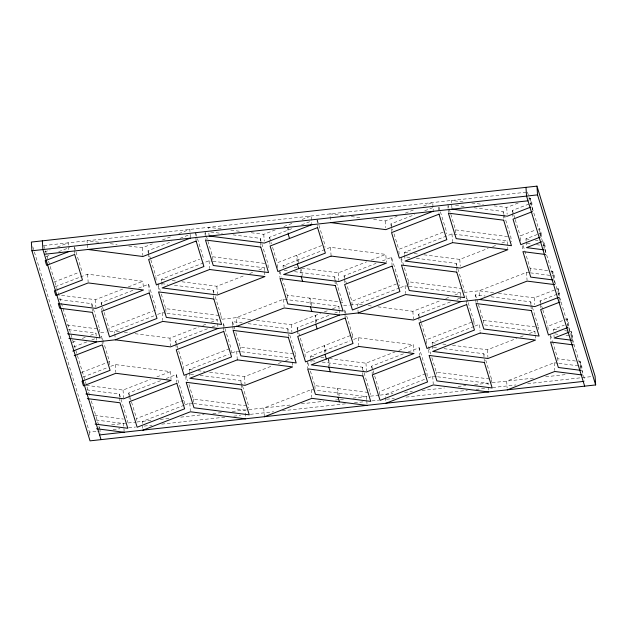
<?xml version="1.0" encoding="UTF-8"?>
<svg xmlns="http://www.w3.org/2000/svg" width="627" height="627" viewBox="0 0 627 627"><rect width="100%" height="100%" fill="white"/><g stroke="black" fill="none" stroke-linecap="round" stroke-linejoin="round"><path stroke-width="0.47" stroke-dasharray="3.13 2.35" d="M44.611 251.991L50.097 249.867M57.402 247.03L68.359 242.782L68.805 249.57M46.03 256.631L50.56 254.875M58.703 251.709L69.566 247.493M53.828 282.119L78.265 272.635M128.747 246.043L142.329 247.775L152.377 243.879M162.417 239.976L170.638 236.787M178.86 233.605L189.816 229.349L190.326 237.108M55.239 286.758L79.527 277.33M80.428 276.985L87.623 274.187L142.901 281.257L143.348 288.044M148.191 252.673L148.058 250.737L171.806 241.52M180.027 238.331L190.075 234.435M61.587 295.356L95.414 299.682L124.64 288.342M128.292 286.923L142.901 281.257M156.107 280.104L155.857 276.225L199.692 259.217M251.176 232.735L263.787 234.341L275.661 229.741M283.874 226.551L292.096 223.361M302.143 219.458L311.274 215.915L311.784 223.674M101.276 304.581L101.151 302.637L134.029 289.886M138.591 288.114L148.638 284.211L156.429 309.707L153.693 310.765M161.719 281.123L161.586 279.187L209.081 260.761L211.989 261.13M269.963 244.091L269.516 237.304L293.475 228.009M301.618 224.85L311.58 220.986M72.246 342.373L75.898 340.955M82.294 338.47L85.946 337.06M90.507 335.288L95.994 333.156L96.182 336.072M109.129 331.04L108.941 328.133L152.776 311.117M181.955 281.789L216.871 286.249L245.181 275.261M249.75 273.49L253.402 272.071M258.88 269.947L264.359 267.823L264.555 270.731M277.636 267.643L277.314 262.791L322.09 245.423M373.606 219.426L385.244 220.916L397.118 216.307M405.332 213.117L413.554 209.927M423.601 206.024L432.732 202.482L433.241 210.241M73.665 347.005L87.239 341.739M91.769 339.983L95.39 338.58M153.944 315.851L114.678 331.095L110.007 331.605M157.596 314.433L162.166 312.661L166.045 313.155M283.177 267.698L283.043 265.754L330.539 247.328L385.817 254.39L386.326 262.149M391.491 231.629L390.982 223.87L414.721 214.653M424.769 210.758L432.991 207.568M81.455 372.501L109.521 361.607L103.674 342.491M135.04 333.697L169.956 338.157L199.182 326.816M202.834 325.397L207.404 323.626M211.056 322.207L217.451 319.723L217.64 322.639M301.603 268.129L338.329 272.816L366.638 261.827M371.208 260.056L385.817 254.39M399.093 254.209L398.772 249.366L443.524 231.998M494.092 205.868L506.702 207.482L518.576 202.874M528.624 198.971L530.45 198.265L531.861 202.897L532.37 210.664M82.874 377.133L107.154 367.712M110.752 366.317L115.25 364.569L170.536 371.631L171.046 379.39M175.819 343.055L175.693 341.112L208.572 328.352M212.224 326.941L216.793 325.162M339.097 309.205L338.909 306.289L283.623 299.228L236.136 317.662L222.123 319.206M344.513 282.565L344.066 275.778L376.028 263.371M382.423 260.895L391.554 257.344L399.344 282.84L399.54 285.747M404.634 254.264L404.509 252.32L451.996 233.895L507.274 240.956L507.792 248.715M512.565 212.381L512.439 210.437L529.212 203.932M530.097 203.587L531.861 202.897M86.322 385.37L123.049 390.057L150.441 379.429M156.836 376.945L170.536 371.631M183.68 369.515L183.484 366.607L230.979 348.173L223.181 322.686L223.439 326.565M256.498 320.264L291.414 324.723L320.64 313.382M324.292 311.964L328.861 310.193M332.514 308.774L338.909 306.289M396.609 283.906L351.857 301.266L346.849 284.877M423.899 254.797L459.787 259.382L488.096 248.402M492.665 246.623L496.318 245.212M501.796 243.08L507.274 240.956M520.551 240.784L520.23 235.932L535.239 230.101M128.903 394.955L128.778 393.019L161.656 380.26M166.226 378.489L176.265 374.593L184.064 400.081L184.314 403.96M189.346 371.505L189.221 369.562L228.487 354.326M232.147 352.907L236.708 351.136L240.588 351.629M297.276 329.622L297.151 327.678L329.253 315.224M334.685 313.116L337.397 312.066M399.603 287.926L357.594 304.228L350.117 305.051M400.512 287.574L405.081 285.794L407.989 286.171M526.092 240.831L525.967 238.887L538.405 234.059M539.298 233.714L541.077 233.025L539.659 228.393L540.168 236.152M136.702 420.451L136.576 418.507L184.064 400.081M209.59 372.164L244.506 376.623L272.816 365.643M278.294 363.511L281.946 362.1M285.598 360.682L291.994 358.197L292.182 361.105M305.2 357.053L304.941 353.173L352.437 334.747L344.638 309.252L344.897 313.132M377.956 306.83L412.872 311.29L441.189 300.302M445.75 298.53L449.402 297.112M454.888 294.988L460.367 292.864L460.555 295.772M184.314 405.167L142.305 421.469L142.752 428.257M185.231 404.815L189.793 403.043L192.708 403.412M310.804 358.072L310.678 356.128L350.07 340.845M353.667 339.45L358.166 337.702L413.452 344.764L413.898 351.559M418.734 316.188L418.609 314.252L450.57 301.846M456.965 299.361L459.709 298.303M529.4 272.729L526.539 272.369L479.052 290.795L465.038 292.347M329.238 358.503L365.964 363.198L395.182 351.857M398.835 350.438L413.452 344.764M426.658 343.62L426.399 339.74L473.894 321.314L468.048 302.19M498.449 293.271L534.329 297.856L558.077 288.639L559.496 293.279L560.005 301.038M366.732 399.579L366.536 396.672L311.251 389.61L263.763 408.036L264.273 415.795M371.827 368.096L371.693 366.152L404.572 353.393M408.224 351.974L419.189 347.726L426.979 373.214L427.3 378.065M432.262 344.638L432.136 342.703L474.145 326.401M475.062 326.04L479.624 324.269L480.07 331.064M540.513 307.606L540.066 300.819L556.847 294.306M557.732 293.961L559.496 293.279M379.68 394.555L379.492 391.648L426.979 373.214M452.506 345.305L487.422 349.764L516.64 338.423M520.3 337.005L523.953 335.586M529.431 333.462L534.909 331.33L535.097 334.246M548.116 330.186L547.857 326.306L564.637 319.794M565.523 319.457L567.286 318.767L568.705 323.407L569.214 331.166M424.495 379.366L385.221 394.602L385.354 396.546M428.147 377.948L432.716 376.176L436.596 376.67M553.719 331.205L553.594 329.269L564.261 325.131M557.983 363.229L554.174 362.743L506.679 381.169L507.125 387.964M43.788 245.565L527.417 192.081M100.665 332.639L106.269 332.02M343.58 305.78L349.184 305.153M111.661 424.792L127.226 423.068M128.198 422.959L135.988 422.096M136.96 421.995L151.554 420.38M160.316 419.408L171.014 418.225M180.748 417.151L204.104 414.565M212.859 413.601L222.593 412.519M232.319 411.445L247.892 409.721M248.864 409.619L290.709 404.987M301.415 403.804L323.791 401.327M335.469 400.034L339.364 399.611M340.336 399.501L344.231 399.07M352.985 398.098L369.53 396.272M370.502 396.162L379.264 395.198M380.236 395.088L392.886 393.685M404.564 392.4L412.347 391.538M422.081 390.456L444.457 387.988M458.086 386.475L465.869 385.613M474.623 384.649L491.168 382.815M492.14 382.713L533.985 378.081M545.662 376.788L567.074 374.421M32.784 246.74L89.457 432.128L96.785 431.313M97.702 431.211L100.453 430.914L100.641 433.821M113.103 429.511L119.914 428.758M128.668 427.786L135.479 427.034M144.241 426.07L152.024 425.208M161.758 424.134L225.007 417.135M233.769 416.163L240.58 415.411M250.306 414.337L273.662 411.751M282.424 410.787L346.645 403.686M354.427 402.824L363.19 401.852M371.944 400.888L378.763 400.128M386.545 399.274L394.328 398.411M406.006 397.118L467.311 390.339M476.073 389.367L485.8 388.293M492.61 387.541L515.966 384.954M527.644 383.669L591.41 376.615M463.055 201.902L451.416 200.421L451.926 208.18M471.786 203.023L483.425 204.504M455.57 205.397L464.301 206.518M473.996 207.756L503.089 211.471L510.887 236.967L511.209 241.81M343.541 215.586L329.959 213.846L330.468 221.613M351.3 216.574L361.967 217.937M449.198 208.963L455.602 229.897L508.944 236.716M525.967 238.887L530.591 239.483M535.223 240.07L537.997 240.431M527.064 243.488L531.774 244.083M536.493 244.687L542.143 245.408M543.084 245.533L544.973 245.768L545.419 252.563M221.112 228.894L208.501 227.28L208.626 229.223M230.807 230.133L239.538 231.245M404.509 252.32L410.324 253.065M414.204 253.559L419.055 254.178M523.192 245.612L530.152 268.372L549.934 270.903M550.882 271.021L552.763 271.264L554.182 275.896L554.691 283.655M210.711 232.021L222.35 233.503M233.017 234.866L260.174 238.338L261.569 242.892M406.719 257.054L410.599 257.556M416.414 258.3L456.182 263.379L457.569 267.933M530.356 272.855L551.321 275.535M552.277 275.653L554.182 275.896M98.682 242.202L87.043 240.713L87.239 243.621M110.321 243.691L117.108 244.554M206.283 235.823L212.686 256.764L266.028 263.583M283.043 265.754L287.675 266.342M294.157 267.173L296.932 267.525M401.178 257.227L408.686 281.805L462.036 288.624M493.598 292.652L479.052 290.795L479.498 297.582M212.961 261.255L264.359 267.823M284.149 270.347L288.859 270.95M294.518 271.671L334.724 276.813L336.111 281.358M408.961 286.296L460.367 292.864M475.948 302.551L475.438 294.784L485.141 296.022M490.957 296.767L530.724 301.853L532.119 306.399M161.586 279.187L166.437 279.807M172.26 280.551L176.14 281.045M281.946 277.941L287.229 295.239L342.514 302.3L342.703 305.208M362.445 304.847L357.594 304.228L357.719 306.164M368.261 305.592L372.14 306.086M476.833 299.338L483.237 320.279L538.515 327.341L538.773 331.221M553.594 329.269L559.151 329.974M564.708 330.688L568.407 331.158M569.332 331.275L571.181 331.511L572.6 336.15L573.047 342.938M161.86 283.678L167.675 284.415M174.471 285.285L213.266 290.238L214.097 292.974M484.475 324.888L534.909 331.33M554.699 333.862L559.409 334.465M566.009 335.304L569.778 335.79M570.719 335.907L572.6 336.15M161.319 294.102L165.771 308.672L221.057 315.734L221.245 318.641M250.682 319.519L236.136 317.662L236.645 325.421M432.136 342.703L436.988 343.322M442.803 344.058L446.683 344.56M552.489 341.456L557.779 358.754L577.569 361.277M578.509 361.403L580.398 361.638L581.809 366.278L582.193 372.093M59.142 299.502L91.808 303.672L93.196 308.225M167.017 313.281L217.451 319.723M232.782 325.531L232.523 321.651L242.226 322.889M248.041 323.634L287.809 328.713L288.639 331.448M433.375 347.311L438.226 347.93M444.049 348.675L483.809 353.753L484.647 356.489M558.939 363.354L578.956 365.909M579.904 366.035L581.809 366.278M66.932 324.99L99.599 329.167L99.787 332.075M119.522 331.714L114.678 331.095L114.804 333.031M124.373 332.334L130.197 333.07M235.862 332.576L240.321 347.146L295.599 354.208L295.795 357.116M310.678 356.128L314.378 356.606M320.859 357.429L324.567 357.907M431.87 357.617L436.321 372.179L491.607 379.249L491.795 382.156M68.351 329.63L95.994 333.156M241.56 351.755L291.994 358.197M311.784 360.729L316.494 361.324M322.145 362.053L362.351 367.187L363.746 371.74M437.56 376.796L487.994 383.238L488.19 386.146M189.221 369.562L194.072 370.181M197.952 370.682L204.739 371.545M310.412 371.051L314.864 385.613L370.149 392.674L370.275 394.618M190.459 374.178L194.339 374.672M200.162 375.416L240.893 380.62L242.288 385.174M188.954 384.484L193.406 399.046L245.776 405.74M86.769 389.876L119.436 394.054L127.226 419.541L127.422 422.449M193.672 403.537L245.079 410.105L245.588 417.864M94.559 415.372L123.386 419.055M95.978 420.004L123.621 423.538L124.13 431.298M544.973 245.768L543.554 241.136L544.064 248.895M527.409 192.042L584.082 377.423L584.34 381.302M512.439 210.437L513.552 214.081M513.827 214.99L514.939 218.635M515.222 219.544L520.23 235.932M540.066 300.819L542.574 309.009M542.849 309.918L547.857 326.306M550.545 335.077L552.215 340.539M532.394 307.308L538.515 327.341M447.811 204.41L448.924 208.054M475.438 294.784L476.551 298.428M439.025 207.263L440.138 210.907M440.413 211.816L446.259 230.932L446.455 233.847M457.851 268.842L463.972 288.867L464.231 292.746M467.766 301.281L466.096 295.819L466.355 299.698M485.76 360.125L491.607 379.249M390.982 223.87L392.925 230.242M394.038 233.887L398.772 249.366M418.609 314.252L421.117 322.443M421.391 323.352L426.399 339.74M428.531 346.692L430.757 353.973M344.066 275.778L346.566 283.968M371.693 366.152L372.806 369.797M373.089 370.706L379.492 391.648M317.286 219.787L318.681 224.341M318.955 225.25L324.802 244.365L324.998 247.273M336.393 282.275L342.514 302.3M364.021 372.65L370.149 392.674M288.099 226.982L289.078 231.708M300.639 268.003L302.057 272.635L302.245 275.543M328.266 358.378L329.684 363.017L329.88 365.925M269.516 237.304L271.467 243.676M272.58 247.32L277.314 262.791M279.995 271.569L281.664 277.032M297.151 327.678L304.941 353.173M307.904 362.853L309.299 367.406M261.843 243.801L267.972 263.826L268.223 267.705M289.76 335.084L295.599 354.208M204.896 231.277L206.009 234.913M232.523 321.651L233.636 325.295M233.918 326.205L234.749 328.932M195.828 233.22L197.223 237.766M197.497 238.683L203.344 257.799L203.469 259.743M215.21 296.618L221.057 315.734M242.563 386.083L248.692 406.108L248.817 408.052M148.058 250.737L150.566 258.927M150.848 259.837L155.857 276.225M157.98 283.177L160.206 290.466M175.693 341.112L176.806 344.756M177.088 345.665L183.484 366.607M185.89 374.468L187.841 380.84M101.151 302.637L102.264 306.282M102.538 307.191L108.941 328.133M128.778 393.019L129.891 396.664M130.173 397.573L131.286 401.209M131.56 402.119L136.576 418.507M74.37 246.654L81.886 271.232L82.012 273.168M93.478 309.135L99.599 329.167M103.392 341.582L101.723 336.119L101.982 339.999M43.772 245.525L90.147 397.204M91.283 400.919L100.453 430.914M580.398 361.638L580.908 369.397M571.181 331.511L571.699 339.278M567.286 318.767L567.796 326.526M558.077 288.639L558.524 295.435M552.763 271.264L553.147 277.079M557.779 358.754L557.905 360.69M553.978 335.084L554.103 337.028M554.174 362.743L554.683 370.502M550.177 336.166L550.498 341.017M541.077 233.025L541.454 238.848M530.45 198.265L530.897 205.053M534.329 297.856L534.776 304.644M535.16 335.21L535.356 338.125M530.152 268.372L530.34 271.287M530.724 301.853L530.912 304.761M530.983 305.733L531.234 309.613M526.155 241.803L526.414 245.682M526.539 272.369L527.048 280.128M522.55 245.792L522.863 250.643M512.627 213.352L512.949 218.196M506.702 207.482L507.149 214.269M503.089 211.471L503.285 214.379M503.348 215.351L503.536 218.267M487.422 349.764L487.931 357.523M488.253 387.118L488.441 390.025M483.237 320.279L483.425 323.187M483.809 353.753L484.318 361.513M473.894 321.314L474.208 326.165M466.417 300.67L466.606 303.578M459.787 259.382L460.234 266.177M460.618 296.743L460.876 300.623M455.602 229.897L455.798 232.813M456.182 263.379L456.37 266.287M456.432 267.259L456.691 271.138M451.996 233.895L452.506 241.654M447.937 206.354L448.062 208.289M448.133 209.261L448.321 212.169M438.594 207.38L438.978 213.204M436.321 372.179L436.447 374.123M432.324 345.61L432.646 350.462M432.716 376.176L433.226 383.936M428.719 349.6L429.04 354.451M418.797 317.16L419.055 321.04M419.189 347.726L419.698 355.485M412.872 311.29L413.381 319.049M408.686 281.805L408.882 284.713M404.697 255.228L404.948 259.116M405.081 285.794L405.591 293.561M401.092 259.225L401.405 264.077M391.554 257.344L392.063 265.111M385.244 220.916L385.691 227.703M385.417 397.518L385.668 401.398M372.077 371.976L372.203 373.911M365.964 363.198L366.474 370.957M366.795 400.551L367.046 404.431M362.351 367.187L362.861 374.946M357.978 310.044L358.103 311.987M358.166 337.702L358.675 345.461M351.919 302.238L352.115 305.145M352.437 334.747L352.75 339.591M344.96 314.103L345.148 317.011M338.329 272.816L338.839 280.575M339.16 310.177L339.356 313.085M334.724 276.813L334.912 279.72M334.975 280.692L335.233 284.572M330.539 247.328L331.048 255.087M339.089 396.052L338.893 393.137L337.483 388.505L337.992 396.264M328.329 359.349L328.775 366.137M325.915 352.209L324.371 345.634L324.817 352.421M317.074 219.842L317.521 226.637M316.706 322.082L315.162 315.506L315.671 323.266M311.454 305.67L311.266 302.763L309.848 298.131L310.357 305.89M314.864 385.613L315.185 390.464M310.867 359.044L311.125 362.923M311.251 389.61L311.768 397.369M307.136 361.097L307.583 367.884M300.764 269.939L301.148 275.762M298.35 262.799L298.154 259.892L296.743 255.26L297.253 263.019M297.339 330.594L297.66 335.445M287.66 227.068L288.044 232.891M291.414 324.723L291.923 332.482M292.245 362.077L292.503 365.956M287.229 295.239L287.425 298.146M287.809 328.713L288.318 336.472M283.623 299.228L284.133 306.995M279.501 270.715L279.948 277.51M263.787 234.341L264.233 241.136M264.618 271.703L264.868 275.582M260.174 238.338L260.37 241.246M260.432 242.218L260.683 246.097M244.506 376.623L245.016 384.39M240.321 347.146L240.447 349.082M240.893 380.62L241.089 383.528M241.152 384.5L241.403 388.379M236.708 351.136L237.218 358.895M232.844 326.502L233.032 329.41M231.104 350.117L231.292 353.025M223.502 327.537L223.69 330.445M216.871 286.249L217.381 294.008M217.702 323.603L217.898 326.518M212.686 256.764L212.882 259.672M213.266 290.238L213.776 298.005M208.885 233.103L209.01 235.039M209.081 260.761L209.59 268.521M205.021 233.213L205.405 239.036M195.553 232.311L195.804 236.191M195.867 237.155L196.063 240.07M193.406 399.046L193.727 403.898M189.409 372.477L189.667 376.357M189.793 403.043L190.31 410.803M185.804 376.466L186.125 381.318M175.881 344.027L176.203 348.871M176.265 374.593L176.783 382.352M169.956 338.157L170.466 345.916M165.771 308.672L165.967 311.58M161.782 282.095L162.103 286.947M162.166 312.661L162.675 320.421M158.169 286.092L158.49 290.936M148.254 253.645L148.505 257.525M148.638 284.211L149.148 291.97M142.329 247.775L142.838 255.534M128.974 395.927L129.287 400.778M123.049 390.057L123.558 397.816M119.436 394.054L119.632 396.962M119.694 397.933L119.882 400.841M114.866 334.003L115.188 338.854M115.25 364.569L115.76 372.328M109.521 361.607L109.835 366.458M101.527 308.46L101.66 310.404M102.044 340.97L102.232 343.878M95.414 299.682L95.923 307.442M96.244 337.036L96.503 340.916M91.808 303.672L92.318 311.431M87.302 244.593L87.553 248.472M99.003 426.188L99.137 428.131M87.623 274.187L88.133 281.954M89.457 432.128L89.716 436.008M74.221 247.681L74.347 249.617M74.409 250.588L74.605 253.504"/><path stroke-width="0.94" d="M68.931 251.513L45.191 260.722L46.602 265.362L74.668 254.468L82.458 279.963L54.4 290.85L55.819 295.489L88.195 282.918L143.481 289.987L95.986 308.413L58.295 303.593L59.714 308.233L92.381 312.403L100.171 337.898L67.504 333.721M190.389 238.08L142.901 256.506L87.615 249.444M311.846 224.646L264.359 243.072L209.073 236.011M72.818 351.104L96.566 341.887L115.25 339.818L170.536 346.888L218.024 328.454L236.708 326.393L291.994 333.454L339.481 315.02L358.166 312.959L413.452 320.021L460.939 301.595L479.624 299.526L534.909 306.587L558.649 297.37M433.304 211.213L385.817 229.639L330.531 222.577M74.237 355.736L102.295 344.85L110.093 370.338L82.027 381.232L83.446 385.864L115.823 373.3L171.108 380.362L123.621 398.788L85.923 393.975M115.25 339.818L162.738 321.392L218.024 328.454M531.022 206.996L507.274 216.213L451.996 209.144M236.708 326.393L284.196 307.959L339.481 315.02M532.441 211.628L513.011 219.168L520.802 244.663L540.231 237.124M358.166 312.959L405.653 294.525L460.939 301.595M541.65 241.756L526.539 247.618L544.126 249.867M142.878 430.2L190.373 411.774L245.651 418.836M479.624 299.526L527.111 281.1L554.754 284.627M264.335 416.767L311.831 398.341L367.108 405.403M560.068 302.01L540.639 309.55L548.437 335.037L567.858 327.498M385.793 403.333L433.288 384.907L488.566 391.969M569.277 332.138L554.166 338L571.761 340.242M507.259 389.9L554.746 371.474L582.389 375.009M536.971 186.141L31.35 242.061L31.922 250.792L90.029 440.859L595.65 384.939L595.078 376.208L536.971 186.141L537.543 194.872L595.65 384.939M31.922 250.792L537.543 194.872M44.36 254.296L527.997 200.812M99.583 434.919L583.212 381.435M545.545 254.499L522.926 251.615L530.724 277.103L553.335 279.995M573.172 344.881L550.561 341.989L558.351 367.485L580.97 370.369M68.923 338.361L96.566 341.887M87.341 398.607L120.008 402.785L127.806 428.272L95.139 424.103M96.55 428.735L124.193 432.269M584.662 386.154L526.547 196.086L525.975 187.355M288.106 233.863L289.517 238.495M297.316 263.983L298.734 268.622M301.211 276.734L302.629 281.366M310.42 306.862L311.838 311.494M315.734 324.237L317.152 328.869M324.943 354.365L326.361 358.997M328.846 367.108L330.257 371.74M338.055 397.236L339.473 401.868M101.025 439.645L42.918 249.577L42.338 240.846M196.126 241.034L148.638 259.468L156.429 284.956L203.916 266.53L196.126 241.034M149.21 292.942L101.723 311.368L109.513 336.864L157.009 318.438L149.21 292.942M209.653 269.492L162.166 287.918L217.444 294.98L264.939 276.554L209.653 269.492M317.583 227.609L270.096 246.035L277.886 271.522L325.374 253.096L317.583 227.609M331.111 256.059L283.623 274.485L338.901 281.547L386.397 263.121L331.111 256.059M439.041 214.175L391.554 232.601L399.344 258.097L446.832 239.663L439.041 214.175M223.753 331.417L176.265 349.842L184.064 375.338L231.551 356.904L223.753 331.417M392.126 266.075L344.638 284.509L352.429 309.997L399.924 291.571L392.126 266.075M452.569 242.625L405.081 261.051L460.359 268.113L507.854 249.687L452.569 242.625M176.845 383.324L129.35 401.75L137.148 427.238L184.636 408.812L176.845 383.324M237.28 359.867L189.793 378.293L245.079 385.354L292.566 366.928L237.28 359.867M345.211 317.983L297.723 336.409L305.521 361.904L353.009 343.471L345.211 317.983M358.738 346.433L311.251 364.859L366.536 371.929L414.024 353.495L358.738 346.433M466.676 304.55L419.181 322.976L426.979 348.471L474.467 330.045L466.676 304.55M419.761 356.457L372.266 374.883L380.064 400.379L427.551 381.945L419.761 356.457M480.204 333L432.708 351.433L487.994 358.495L535.482 340.061L480.204 333M503.669 220.202L448.383 213.141L456.174 238.628L511.46 245.698L503.669 220.202M260.754 247.069L205.468 240.008L213.258 265.495L268.544 272.557L260.754 247.069M456.754 272.11L401.468 265.049L409.266 290.536L464.544 297.598L456.754 272.11M335.296 285.544L280.01 278.474L287.809 303.97L343.087 311.031L335.296 285.544M531.296 310.577L476.018 303.515L483.809 329.01L539.095 336.072L531.296 310.577M213.838 298.969L158.553 291.908L166.351 317.403L221.629 324.465L213.838 298.969M288.381 337.444L233.103 330.382L240.893 355.87L296.179 362.939L288.381 337.444M484.381 362.484L429.103 355.423L436.894 380.91L492.179 387.98L484.381 362.484M362.923 375.918L307.645 368.856L315.436 394.344L370.722 401.405L362.923 375.918M241.466 389.351L186.188 382.29L193.978 407.777L249.264 414.839L241.466 389.351"/></g></svg>
